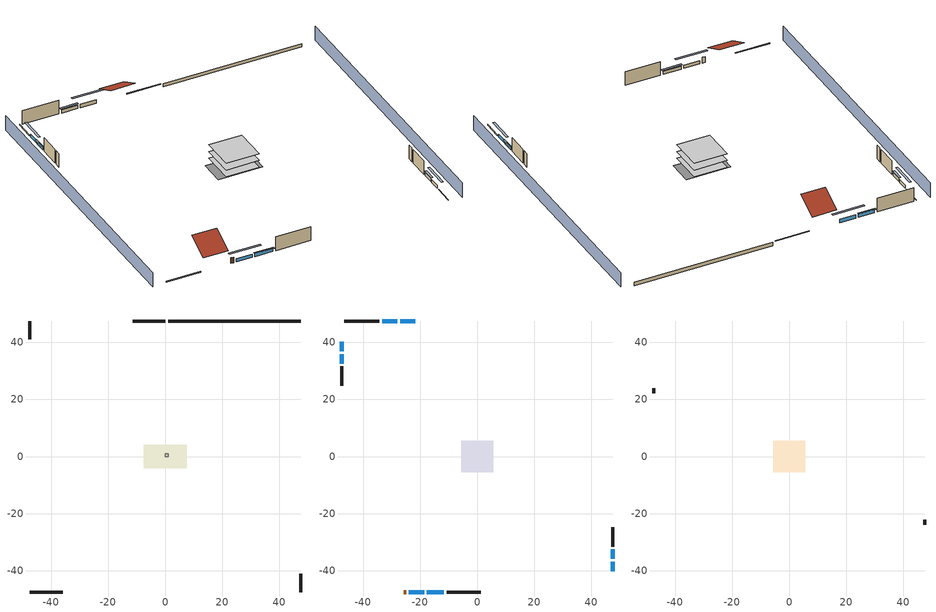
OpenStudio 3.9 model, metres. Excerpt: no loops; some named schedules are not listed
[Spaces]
crawlspace - vented 1
 floor foundation (Slab1 construction): -7.48,-4.16 -7.48,4.16 7.48,4.16 7.48,-4.16 z-0.91
 wall outside (RimJoist1 construction): 0.04,47.51 -11.48,47.51 z0.3:0.61
 wall outside (RimJoist2 construction): 47.51,-47.51 47.51,-41.11 z0.3:0.61
 wall outside (RimJoist3 construction): -47.51,-47.51 -35.99,-47.51 z0.3:0.61
 wall outside (RimJoist4 construction): -47.51,47.51 -47.51,41.11 z0.3:0.61
 wall foundation (FoundationWall1 construction): 47.51,47.51 0.97,47.51 z-0.91:0.3
central ac and furnace airloop ret air space
 floor adiabatic (AdiabaticConst): 0,0 0,1 1,1 1,0 z0
 wall adiabatic (AdiabaticConst): 0,1 0,0 1,0 1,1 0,1 z0:1
 ceiling adiabatic (AdiabaticConst): 1,0 1,1 0,1 0,0 z1
conditioned space 1
 floor to crawlspace - vented 1 (Floor1 construction): -5.58,-5.58 -5.58,5.58 5.58,5.58 5.58,-5.58 z0.3
 floor adiabatic (AdiabaticFloorConstruction): -5.58,-5.58 -5.58,5.58 5.58,5.58 5.58,-5.58 z2.74
 wall outside (Wall1 construction): -34.31,47.51 -46.58,47.51 z0.3:5.18
 wall outside (Wall2 construction): 47.51,-31.67 47.51,-24.85 z0.3:5.18
 wall outside (Wall3 construction): -10.73,-47.51 1.16,-47.51 z0.3:5.18
 wall outside (Wall4 construction): -47.51,31.67 -47.51,24.85 z0.3:5.18
 wall outside (AdiabaticWallConstruction): -21.68,47.51 -27.07,47.51 / -28,47.51 -33.38,47.51 z0.3:1.52; 47.51,-40.18 47.51,-36.85 / 47.51,-35.93 47.51,-32.6 / -47.51,40.18 -47.51,36.85 / -47.51,35.93 -47.51,32.6 z0.3:1.4; -23.95,-47.51 -18.63,-47.51 z0.3:1.49; -17.7,-47.51 -11.66,-47.51 z0.3:1.43
 wall outside (AdiabaticWallConstruction 1): -25.79,-47.51 -24.88,-47.51 z0.3:2.34
 window (WindowConstruction): -21.68,47.51 -27.07,47.51 z0.3:1.52
 window (WindowConstruction 1): -28,47.51 -33.38,47.51 z0.3:1.52
 window (WindowConstruction 2): 47.51,-40.18 47.51,-36.85 z0.3:1.4
 window (WindowConstruction 3): 47.51,-35.92 47.51,-32.6 z0.3:1.4
 window (WindowConstruction 4): -23.95,-47.51 -18.63,-47.51 z0.3:1.49
 window (WindowConstruction 5): -17.7,-47.51 -11.66,-47.51 z0.3:1.43
 window (WindowConstruction 6): -47.51,40.18 -47.51,36.85 z0.3:1.4
 window (WindowConstruction 7): -47.51,35.92 -47.51,32.6 z0.3:1.4
 door (Door): -25.79,-47.51 -24.88,-47.51 z0.3:2.34
 ceiling adiabatic (AdiabaticFloorConstruction): 5.58,-5.58 5.58,5.58 -5.58,5.58 -5.58,-5.58 z2.74
attic - vented 1
 floor to conditioned space 1 (Floor2 construction Reversed): -5.58,-5.58 -5.58,5.58 5.58,5.58 5.58,-5.58 z5.18
 wall outside (Wall5 construction): 47.51,-23.92 47.51,-22.15 z0.3:5.18
 wall outside (Wall6 construction): -47.51,23.92 -47.51,22.15 z0.3:5.18
 roof outside (Roof1 construction): -20.75,47.51,5.18 -20.75,40.05,8.91 -12.41,40.05,8.91 -12.41,47.51,5.18
 roof outside (Roof2 construction): -26.72,-47.51,5.18 -26.72,-40.05,8.91 -35.06,-40.05,8.91 -35.06,-47.51,5.18
shading: -52.08,47.51 -52.08,-47.51 / 52.08,-47.51 52.08,47.51 z0:5.18; -29.81,47.51 -18.94,47.51 -18.94,48.12 -29.81,48.12 z4.27; -33.69,47.51 -27.69,47.51 -27.69,48.12 -33.69,48.12 z1.83; 47.51,-34.11 47.51,-42.92 48.12,-42.92 48.12,-34.11 z4.15; 47.51,-32.29 47.51,-36.23 48.12,-36.23 48.12,-32.29 z1.71; -15.88,-47.51 -26.69,-47.51 -26.69,-48.12 -15.88,-48.12 z4.24; -11.36,-47.51 -18,-47.51 -18,-48.12 -11.36,-48.12 z1.74; -47.51,34.11 -47.51,42.92 -48.12,42.92 -48.12,34.11 z4.15; -47.51,32.29 -47.51,36.23 -48.12,36.23 -48.12,32.29 z1.71
[Site]
Portland Intl Arpt_OR: Latitude {deg}=45.59; Longitude {deg}=-122.6; Time Zone {hr}=-8; Elevation {m}=33; Terrain=Suburbs; Keep Site Location Information=Yes
[Site:GroundTemperature:Shallow]
10.2558, 8.96328, 8.85977, 9.47314, 11.9355, 14.3863, 16.5111, 17.8571, 17.9714, 16.8767, 14.8061, 12.4304
[Site:WaterMainsTemperature]
Calculation Method=Schedule; Temperature Schedule=mains temperature schedule
[Building]
Building 1
[Material] Roughness=Rough
Name | Thickness {m} | Conductivity {W/m-K} | Density {kg/m3} | Specific Heat {J/kg-K} | Thermal Absorptance | Solar Absorptance | Visible Absorptance
slate or tile shingles | 0.01905 | 0.840978 | 1899.972 | 799.717 | 0.9 | 0.75 | 0.75
roof rigid ins | 0.00329814 | 0.029427 | 32.04 | 1214.23 | 0.9 | 0.7 | 0.7
osb sheathing 0.5 in. | 0.0127 | 0.115458 | 512.64 | 1214.23 | 0.9 | 0.6 | 0.6
wood siding | 0.0254 | 0.102417 | 544.68 | 1172.36 | 0.9 | 0.85 | 0.85
osb sheathing 0.5 in. 1 | 0.0127 | 0.115458 | 512.64 | 1214.23 | 0.9 | 0.7 | 0.7
wall stud and cavity | 0.1397 | 0.550994 | 139.0536 | 1170.24 | 0.9 | 0.7 | 0.7
gypsum board | 0.0127 | 0.160291 | 801 | 837.4 | 0.9 | 0.6 | 0.6
wall stud and cavity 1 | 0.1397 | 0.727959 | 139.0536 | 1170.24 | 0.9 | 0.6 | 0.6
rim joist stud and cavity | 0.0508 | 0.178688 | 50.32683 | 1063.81 | 0.9 | 0.6 | 0.6
floor stud and cavity | 0.1397 | 0.923637 | 92.3553 | 1139.71 | 0.9 | 0.7 | 0.7
osb sheathing 0.75 in. | 0.01905 | 0.115458 | 512.64 | 1214.23 | 0.9 | 0.7 | 0.7
floor covering | 0.0127 | 0.0433444 | 54.468 | 1339.84 | 0.9 | 0.6 | 0.6
ceiling loosefill ins | 0.169333 | 0.0480833 | 16.02 | 1046.75 | 0.9 | 0.7 | 0.7
ceiling stud and cavity | 0.1397 | 0.0824711 | 65.682 | 1177.47 | 0.9 | 0.7 | 0.7
concrete 8.0 in. | 0.2032 | 1.803125 | 2242.8 | 837.4 | 0.9 | 0.7 | 0.7
soil 0.5 in. | 0.0127 | 1.3848 | 1842.3 | 418.7 | 0.9 | 0.7 | 0.7
wood siding 1; wood siding 2 | 0.0254 | 0.102417 | 544.68 | 1172.36
wall rigid ins; floor rigid ins | 0.512978 | 0.029427 | 32.04 | 1214.23 | 0.9 | 0.7 | 0.7
wall stud and cavity 2 | 0.0889 | 0.380278 | 52.3479 | 1209.89 | 0.9 | 0.7 | 0.7
door material | 0.04445 | 0.0612267 | 512.64 | 1214.23 | 0.9 | 0.7 | 0.7
floor stud and cavity 1 | 0.1397 | 1.75129 | 37.0049 | 1207.88 | 0.9 | 0.7 | 0.7
wall stud and cavity 3 | 0.0889 | 0.391764 | 83.0341 | 1211.67 | 0.9 | 0.7 | 0.7
furniture material conditioned space 1 | 0.1524 | 0.115458 | 640.8 | 1214.23 | 0.9 | 0.6 | 0.6
[Construction]
Roof1 construction; Roof2 construction: slate or tile shingles, roof rigid ins, osb sheathing 0.5 in.
Wall1 construction; Wall2 construction; Wall3 construction; Wall4 construction: wood siding, osb sheathing 0.5 in. 1, wall stud and cavity, gypsum board
Wall5 construction; Wall6 construction: wood siding, osb sheathing 0.5 in. 1, wall stud and cavity 1
RimJoist1 construction; RimJoist2 construction; RimJoist3 construction; RimJoist4 construction: wood siding, rim joist stud and cavity
Floor1 construction: floor stud and cavity, osb sheathing 0.75 in., floor covering
Floor2 construction Reversed: gypsum board, ceiling stud and cavity, ceiling loosefill ins
FoundationWall1 construction: concrete 8.0 in.
Slab1 construction: soil 0.5 in.
WindowConstruction; WindowConstruction 1; WindowConstruction 2; WindowConstruction 3; WindowConstruction 4; WindowConstruction 5; WindowConstruction 6; WindowConstruction 7: WindowMaterial
AdiabaticWallConstruction: wood siding 1, wall rigid ins, wall stud and cavity 2, gypsum board
Door: door material
AdiabaticWallConstruction 1: wood siding 2, wall rigid ins, wall stud and cavity 2, gypsum board
AdiabaticFloorConstruction: floor stud and cavity 1, floor rigid ins, osb sheathing 0.75 in., floor covering
PartitionWallConstruction: gypsum board, wall stud and cavity 3, gypsum board
furniture construction conditioned space 1: furniture material conditioned space 1
AdiabaticConst: Adiabatic
[WindowMaterial:SimpleGlazingSystem]
WindowMaterial: U-Factor {W/m2-K}=4.76952; Solar Heat Gain Coefficient=0.63
[Material:NoMass]
Adiabatic: Roughness=Rough; Thermal Resistance {m2-K/W}=176.1
[ThermalZone] Multiplier=1; Use Ideal Air Loads=No
Name | Volume {m3} | Thermostat
conditioned space | 606.66 | conditioned space temperature setpoint
attic - vented | 103.414
crawlspace - vented | 151.665
central ac and furnace airloop ret air zone | 1
[Sizing:Zone] Zone Cooling Design Supply Air Temperature Input Method=SupplyAirTemperature; Zone Cooling Design Supply Air Temperature {C}=14; Zone Cooling Design Supply Air Temperature Difference {deltaC}=11.11; Zone Heating Design Supply Air Temperature Input Method=SupplyAirTemperature; Zone Heating Design Supply Air Temperature {C}=40; Zone Heating Design Supply Air Temperature Difference {deltaC}=11.11; Zone Cooling Design Supply Air Humidity Ratio {kg-H2O/kg-air}=0.0085; Zone Heating Design Supply Air Humidity Ratio {kg-H2O/kg-air}=0.008; Cooling Design Air Flow Method=DesignDay; Heating Design Air Flow Method=DesignDay; Account for Dedicated Outdoor Air System=No; Dedicated Outdoor Air System Control Strategy=NeutralSupplyAir; Dedicated Outdoor Air Low Setpoint Temperature for Design {C}=autosize; Dedicated Outdoor Air High Setpoint Temperature for Design {C}=autosize; Zone Load Sizing Method=Sensible Load Only No Latent Load; Zone Latent Cooling Design Supply Air Humidity Ratio Input Method=HumidityRatioDifference; Zone Cooling Design Supply Air Humidity Ratio Difference {kgWater/kgDryAir}=0.005; Zone Latent Heating Design Supply Air Humidity Ratio Input Method=HumidityRatioDifference; Zone Humidification Design Supply Air Humidity Ratio Difference {kgWater/kgDryAir}=0.005; Sizing Option=Coincident
attic - vented; crawlspace - vented; central ac and furnace airloop ret air zone
[Space]
Name | Thermal Zone | Volume {m3}
conditioned space 1 | conditioned space | 606.66
attic - vented 1 | attic - vented | 103.414
crawlspace - vented 1 | crawlspace - vented | 151.665
central ac and furnace airloop ret air space | central ac and furnace airloop ret air zone
[ThermostatSetpoint:DualSetpoint]
conditioned space temperature setpoint: Heating Setpoint Temperature Schedule=heating setpoint; Cooling Setpoint Temperature Schedule=cooling setpoint; Temperature Difference Between Cutout And Setpoint {deltaC}=0
[Foundation:Kiva]
Foundation Kiva 1: Initial Indoor Air Temperature {C}=8.24991; Wall Height Above Grade {m}=0.3048; Wall Depth Below Slab {m}=0.2032
[Foundation:Kiva:Settings]
Soil Conductivity {W/m-K}=1.3848; Soil Density {kg/m3}=1842.3; Soil Specific Heat {J/kg-K}=418.7; Ground Solar Absorptivity=0.9; Ground Thermal Absorptivity=0.9; Ground Surface Roughness {m}=0.03; Far-Field Width {m}=40; Deep-Ground Boundary Condition=ZeroFlux; Deep-Ground Depth {m}=40; Minimum Cell Dimension {m}=0.2; Maximum Cell Growth Coefficient=3; Simulation Timestep=Timestep
[SurfaceProperty:ExposedFoundationPerimeter]
Slab1: Exposed Perimeter Calculation Method=TotalExposedPerimeter; Total Exposed Perimeter {m}=46.54296
[SurfaceProperty:IncidentSolarMultiplier] Incident Solar Multiplier=1; Incident Solar Multiplier Schedule=trans schedule winter=0.85 summer=0.7
Window1; Window2; Window3; Window4; Window5; Window6; Window7; Window8
[InternalMass:Definition] Design Level Calculation Method=SurfaceArea
Name | Construction | Surface Area {m2}
partition wall mass | PartitionWallConstruction | 248.794
furniture mass conditioned space 1 | furniture construction conditioned space 1 | 99.51774
[InternalMass] Space or SpaceType=conditioned space 1; Multiplier=1
Name | Internal Mass Definition
partition wall mass | partition wall mass
furniture mass conditioned space 1 | furniture mass conditioned space 1
[Fan:SystemModel]
central ac and furnace supply fan: Availability Schedule=Always On Discrete; Design Maximum Air Flow Rate {m3/s}=0.982123; Speed Control Method=Discrete; Electric Power Minimum Flow Rate Fraction=0.2; Design Pressure Rise {Pa}=500; Motor Efficiency=1; Motor In Air Stream Fraction=1; Design Electric Power Consumption {W}=autosize; Design Power Sizing Method=PowerPerFlow; Electric Power Per Unit Flow Rate {W/(m3/s)}=1059.44; Electric Power Per Unit Flow Rate Per Unit Pressure {W-s/m3-Pa}=1.66667; Fan Total Efficiency=0.7; Motor Loss Radiative Fraction=0; Speed Flow Fraction 1=0.88083; Speed Electric Power Fraction 1=0.68339; Speed Flow Fraction 2=1; Speed Electric Power Fraction 2=1
[EnergyManagementSystem:Sensor]
Name | Output Variable or Output Meter Index Key | Output Variable or Output Meter
central_ac_and_furnace_supply_fan_s; central_ac_and_furnace_supply_fan_s_1 | central ac and furnace supply fan | Fan Electricity Energy
water_heater_T_set | water heater setpoint | Schedule Value
out_pb_s |  | Site Outdoor Air Barometric Pressure
out_wt_s |  | Site Outdoor Air Humidity Ratio
site_vw_s |  | Site Wind Speed
cool_season | cooling season schedule | Schedule Value
central_ac_and_furnace_airloop_Fan_RTF_s | central ac and furnace supply fan | Fan Runtime Fraction Speed 1
central_ac_and_furnace_airloop_Fan_RTF_s_1 | central ac and furnace supply fan | Fan Runtime Fraction Speed 2
central_ac_and_furnace_airloop_AH_MFR_s | Node 6 | System Node Mass Flow Rate
central_ac_and_furnace_airloop_AH_VFR_s | Node 6 | System Node Current Density Volume Flow Rate
central_ac_and_furnace_airloop_AH_Tout_s | Node 6 | System Node Temperature
central_ac_and_furnace_airloop_AH_Wout_s | Node 6 | System Node Humidity Ratio
central_ac_and_furnace_airloop_RA_T_s | Node 9 | System Node Temperature
central_ac_and_furnace_airloop_Ra_W_s | Node 9 | System Node Humidity Ratio
central_ac_and_furnace_airloop_0_DZ_T_s | crawlspace - vented | Zone Air Temperature
central_ac_and_furnace_airloop_0_DZ_W_s | crawlspace - vented | Zone Mean Air Humidity Ratio
natural_vent_s | natural vent schedule | Schedule Value
htg_sp_s | heating setpoint | Schedule Value
clg_sp_s | cooling setpoint | Schedule Value
mech_vent_range_fan_0_sch_s | mech vent range fan 0 schedule | Schedule Value
mech_vent_bath_fan_0_sch_s | mech vent bath fan 0 schedule | Schedule Value
clothes_dryer_exhaust_0_sch_s | clothes_dryer | Schedule Value
htg_load_cond |  | Heating:EnergyTransfer:Zone:CONDITIONED SPACE
clg_load_cond |  | Cooling:EnergyTransfer:Zone:CONDITIONED SPACE
htg_load_duct |  | Heating:EnergyTransfer:Zone:CENTRAL AC AND FURNACE AIRLOOP RET AIR ZONE
clg_load_duct |  | Cooling:EnergyTransfer:Zone:CENTRAL AC AND FURNACE AIRLOOP RET AIR ZONE
s_conv | Floor1 | Surface Inside Face Convection Heat Gain Energy
s_ig | Floor1 | Surface Inside Face Internal Gains Radiation Heat Gain Energy
s_sol | Floor1 | Surface Inside Face Solar Radiation Heat Gain Energy
s_lgt | Floor1 | Surface Inside Face Lights Radiation Heat Gain Energy
s_surf | Floor1 | Surface Inside Face Net Surface Thermal Radiation Heat Gain Energy
s_conv_1 | Floor2 | Surface Inside Face Convection Heat Gain Energy
s_ig_1 | Floor2 | Surface Inside Face Internal Gains Radiation Heat Gain Energy
s_sol_1 | Floor2 | Surface Inside Face Solar Radiation Heat Gain Energy
s_lgt_1 | Floor2 | Surface Inside Face Lights Radiation Heat Gain Energy
s_surf_1 | Floor2 | Surface Inside Face Net Surface Thermal Radiation Heat Gain Energy
s_conv_2 | inferred conditioned ceiling | Surface Inside Face Convection Heat Gain Energy
s_ig_2 | inferred conditioned ceiling | Surface Inside Face Internal Gains Radiation Heat Gain Energy
s_sol_2 | inferred conditioned ceiling | Surface Inside Face Solar Radiation Heat Gain Energy
s_lgt_2 | inferred conditioned ceiling | Surface Inside Face Lights Radiation Heat Gain Energy
s_surf_2 | inferred conditioned ceiling | Surface Inside Face Net Surface Thermal Radiation Heat Gain Energy
s_conv_3 | inferred conditioned floor | Surface Inside Face Convection Heat Gain Energy
s_ig_3 | inferred conditioned floor | Surface Inside Face Internal Gains Radiation Heat Gain Energy
s_sol_3 | inferred conditioned floor | Surface Inside Face Solar Radiation Heat Gain Energy
s_lgt_3 | inferred conditioned floor | Surface Inside Face Lights Radiation Heat Gain Energy
s_surf_3 | inferred conditioned floor | Surface Inside Face Net Surface Thermal Radiation Heat Gain Energy
ss_sol | Door1 | Surface Inside Face Solar Radiation Heat Gain Energy
ss_lgt | Door1 | Surface Inside Face Lights Radiation Heat Gain Energy
ss_conv | Door1 | Surface Inside Face Convection Heat Gain Energy
ss_ig | Door1 | Surface Inside Face Internal Gains Radiation Heat Gain Energy
ss_surf | Door1 | Surface Inside Face Net Surface Thermal Radiation Heat Gain Energy
ss_conv_1 | Window1 | Surface Inside Face Convection Heat Gain Energy
ss_ig_1 | Window1 | Surface Inside Face Internal Gains Radiation Heat Gain Energy
ss_surf_1 | Window1 | Surface Inside Face Net Surface Thermal Radiation Heat Gain Energy
ss_trans_in | Window1 | Surface Window Transmitted Solar Radiation Rate
ss_back_out | Window1 | Surface Window Shortwave from Zone Back Out Window Heat Transfer Rate
ss_trans_out | Window1 | Surface Inside Face Initial Transmitted Diffuse Transmitted Out Window Solar Radiation Rate
ss_conv_2 | Window2 | Surface Inside Face Convection Heat Gain Energy
ss_ig_2 | Window2 | Surface Inside Face Internal Gains Radiation Heat Gain Energy
ss_surf_2 | Window2 | Surface Inside Face Net Surface Thermal Radiation Heat Gain Energy
ss_trans_in_1 | Window2 | Surface Window Transmitted Solar Radiation Rate
ss_back_out_1 | Window2 | Surface Window Shortwave from Zone Back Out Window Heat Transfer Rate
ss_trans_out_1 | Window2 | Surface Inside Face Initial Transmitted Diffuse Transmitted Out Window Solar Radiation Rate
ss_conv_3 | Window3 | Surface Inside Face Convection Heat Gain Energy
ss_ig_3 | Window3 | Surface Inside Face Internal Gains Radiation Heat Gain Energy
ss_surf_3 | Window3 | Surface Inside Face Net Surface Thermal Radiation Heat Gain Energy
ss_trans_in_2 | Window3 | Surface Window Transmitted Solar Radiation Rate
ss_back_out_2 | Window3 | Surface Window Shortwave from Zone Back Out Window Heat Transfer Rate
[ElectricEquipment:Definition] Design Level Calculation Method=EquipmentLevel
Name | Design Level {W} | Fraction Latent | Fraction Radiant | Fraction Lost
ceiling fan | 19.6392 | 0 | 0.558 | 0
clothes washer | 315.707 | 0.03 | 0.162 | 0.7
clothes dryer | 1992.77 | 0.015 | 0.081 | 0.85
dishwasher | 362.583 | 0.3 | 0.18 | 0.4
fridge | 49.4292 | 0 | 0.6 | 0
fridge 2 | 80.4475 | 0 | 0.6 | 0
cooking range | 1553.97 | 0.08 | 0.432 | 0.2
misc tv | 397.132 | 0 | 0.6 | 0
misc plug loads | 369.466 | 0.021 | 0.558 | 0.049
misc permanent spa heater | 390.383 | 0 | 0 | 1
misc permanent spa pump | 408.245 | 0 | 0 | 1
whole house fan; mech vent house fan | 0 | 0 | 0 | 1
mech vent house fan cfis | 0 | 0 | 0 | 0
mech vent range fan 0; mech vent bath fan 0 | 30 | 0 | 0 | 1
[ElectricEquipment] Space or SpaceType=conditioned space 1
Name | Electric Equipment Definition | Schedule
ceiling fan | ceiling fan | ceiling_fan
clothes washer | clothes washer | clothes_washer
clothes dryer | clothes dryer | clothes_dryer
dishwasher | dishwasher | dishwasher
fridge | fridge | fridge schedule
fridge 1 | fridge 2 | fridge schedule 1
cooking range | cooking range | cooking_range
misc tv | misc tv | plug_loads_tv
misc plug loads | misc plug loads | plug_loads_other
misc permanent spa heater | misc permanent spa heater | misc permanent spa heater schedule
misc permanent spa pump | misc permanent spa pump | misc permanent spa pump schedule
whole house fan | whole house fan | Always On Discrete
mech vent house fan | mech vent house fan | mech vent house fan schedule
mech vent house fan cfis | mech vent house fan cfis | mech vent house fan cfis schedule
mech vent range fan 0 | mech vent range fan 0 | mech vent range fan 0 schedule
mech vent bath fan 0 | mech vent bath fan 0 | mech vent bath fan 0 schedule
[OtherEquipment:Definition] Design Level Calculation Method=EquipmentLevel
Name | Design Level {W} | Fraction Latent | Fraction Radiant | Fraction Lost
water heater sens; central ac and furnace airloop_0 SupSensLkToCond; central ac and furnace airloop_0 SupCondToLv; central ac and furnace airloop_0 RetCondToRP; central ac and furnace airloop_0 RetSensLkToRP; central ac and furnace airloop_0 SupCondToDZ; central ac and furnace airloop_0 RetCondToDZ; central ac and furnace airloop_0 SupSensLkToDZ; mech vent house fan sensible load | 0 | 0 | 0 | 0
water heater lat; central ac and furnace airloop_0 SupLatLkToCond; central ac and furnace airloop_0 RetLatLkToRP; central ac and furnace airloop_0 SupLatLkToDZ; mech vent house fan latent load | 0 | 1 | 0 | 0
water heater energy adjustment1 | 0.01 | 0 | 0 | 1
clothes dryer 2 | 0 | 0.015 | 0.081 | 0.85
cooking range 2 | 0 | 0.08 | 0.432 | 0.2
misc lighting | 127.587 | 0 | 0 | 1
general water use sensible | -43.4886 | 0 | 0.6 | 0
general water use latent | 44.1266 | 1 | 0 | 0
[OtherEquipment]
Name | Other Equipment Definition | Space or SpaceType | Schedule | Fuel Type
water heater sens | water heater sens | conditioned space 1 | Always On Discrete
water heater lat | water heater lat | conditioned space 1 | Always On Discrete
water heater energy adjustment1 | water heater energy adjustment1 | conditioned space 1 | Always On Discrete | Electricity
clothes dryer 1 | clothes dryer 2 | conditioned space 1 | clothes_dryer | Electricity
cooking range 1 | cooking range 2 | conditioned space 1 | cooking_range | Electricity
misc lighting | misc lighting | conditioned space 1 | misc lighting schedule | NaturalGas
general water use sensible | general water use sensible | conditioned space 1 | general water use schedule
general water use latent | general water use latent | conditioned space 1 | general water use schedule
central ac and furnace airloop_0 SupSensLkToCond | central ac and furnace airloop_0 SupSensLkToCond | conditioned space 1 | Always On Discrete
central ac and furnace airloop_0 SupLatLkToCond | central ac and furnace airloop_0 SupLatLkToCond | conditioned space 1 | Always On Discrete
central ac and furnace airloop_0 SupCondToLv | central ac and furnace airloop_0 SupCondToLv | conditioned space 1 | Always On Discrete
central ac and furnace airloop_0 RetCondToRP | central ac and furnace airloop_0 RetCondToRP | central ac and furnace airloop ret air space | Always On Discrete
central ac and furnace airloop_0 RetSensLkToRP | central ac and furnace airloop_0 RetSensLkToRP | central ac and furnace airloop ret air space | Always On Discrete
central ac and furnace airloop_0 RetLatLkToRP | central ac and furnace airloop_0 RetLatLkToRP | central ac and furnace airloop ret air space | Always On Discrete
central ac and furnace airloop_0 SupCondToDZ | central ac and furnace airloop_0 SupCondToDZ | crawlspace - vented 1 | Always On Discrete
central ac and furnace airloop_0 RetCondToDZ | central ac and furnace airloop_0 RetCondToDZ | crawlspace - vented 1 | Always On Discrete
central ac and furnace airloop_0 SupSensLkToDZ | central ac and furnace airloop_0 SupSensLkToDZ | crawlspace - vented 1 | Always On Discrete
central ac and furnace airloop_0 SupLatLkToDZ | central ac and furnace airloop_0 SupLatLkToDZ | crawlspace - vented 1 | Always On Discrete
mech vent house fan sensible load | mech vent house fan sensible load | conditioned space 1 | Always On Discrete
mech vent house fan latent load | mech vent house fan latent load | conditioned space 1 | Always On Discrete
[WaterUse:Equipment:Definition]
Name | Peak Flow Rate {m3/s}
clothes washer | 1.532e-06
dishwasher | 5.92398e-06
[Lights:Definition]
interior lighting: Design Level Calculation Method=LightingLevel; Lighting Level {W}=292.992; Fraction Radiant=0.6; Fraction Visible=0.2; Return Air Fraction=0
[Lights]
interior lighting: Lights Definition=interior lighting; Space or SpaceType=conditioned space 1; Schedule=lighting_interior; Fraction Replaceable=1
[Exterior:Lights:Definition]
exterior lighting: Design Level {W}=8.97151
[Exterior:Lights]
exterior lighting: Exterior Lights Definition=exterior lighting; Schedule=exterior lighting schedule
[People:Definition]
occupants: Number of People Calculation Method=People; Number of People {people}=2; Fraction Radiant=0.314171; Sensible Heat Fraction=0.56303; Carbon Dioxide Generation Rate {m3/s-W}=0; Enable ASHRAE 55 Comfort Warnings=No; Mean Radiant Temperature Calculation Type=EnclosureAveraged
[People]
occupants: People Definition=occupants; Space or SpaceType=conditioned space 1; Number of People Schedule=occupants; Activity Level Schedule=occupants activity schedule; Multiplier=1
[ZoneMixing] Schedule=Always On Continuous; Design Flow Rate Calculation Method=Flow/Zone; Design Flow Rate {m3/s}=0
Name | Zone or Space | Source Zone or Space
central ac and furnace airloop_0 ZoneMixDZToCond mix | conditioned space | crawlspace - vented
central ac and furnace airloop_0 ZoneMixCondToDZ mix | crawlspace - vented | conditioned space
whole house fan mix | attic - vented | conditioned space
[SpaceInfiltration:DesignFlowRate] Schedule=Always On Discrete
Name | Space or SpaceType | Design Flow Rate Calculation Method | Design Flow Rate {m3/s} | Air Changes per Hour {1/hr} | Constant Term Coefficient | Temperature Term Coefficient | Velocity Term Coefficient | Velocity Squared Term Coefficient
natural vent flow; whole house fan flow; infil flow | conditioned space 1 | Flow/Space | 0
infil crawlspace - vented 1 | crawlspace - vented 1 | AirChanges/Hour |  | 2.6013 | 1 | 0 | 0 | 0
crawlspace_vented 1 duct leakage imbalance infil flow | crawlspace - vented 1 | Flow/Space | 0
[SpaceInfiltration:EffectiveLeakageArea]
infil attic - vented 1: Space or SpaceType=attic - vented 1; Schedule=Always On Discrete; Effective Air Leakage Area {cm2}=4146.16; Stack Coefficient=0.000173426; Wind Coefficient=4.33595e-05
